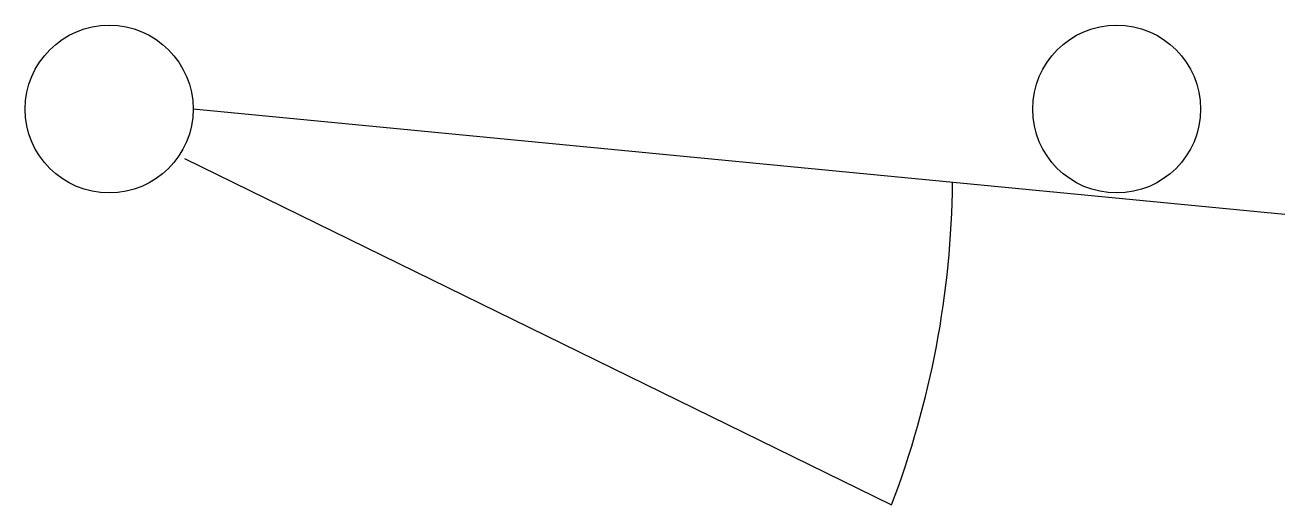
# Model space of a CAD drawing. Extents: x -0.164 to 0.188, y -0.111 to 0.023.
import ezdxf

# ---------------------------------------------------------------- set-up
doc = ezdxf.new("R2010")
doc.units = 0
doc.header["$MEASUREMENT"] = 0
doc.layers.get('0').update_dxf_attribs({"linetype": 'CONTINUOUS'})

msp = doc.modelspace()

# ---------------------------------------------------------------- linework, layer by layer
for p, q in [((0.1875587406015042, -0.02945591196064745), (-0.1171875, -1.435085570885598e-18)), ((-0.119581179511278, -0.01376145247273897), (0.07777255639097813, -0.1105439526481748))]:
    msp.add_line(p, q)
for centre in [(-0.140625, -1.435085570885598e-18), (0.140625, -1.435085570885598e-18)]:
    msp.add_circle(centre, 0.0234375)
msp.add_arc((-0.1638588406893469, -0.01824056310986899), 0.2586612606774542, 339.0931025807877, 359.5018556604294)

doc.saveas('drawing.dxf')
